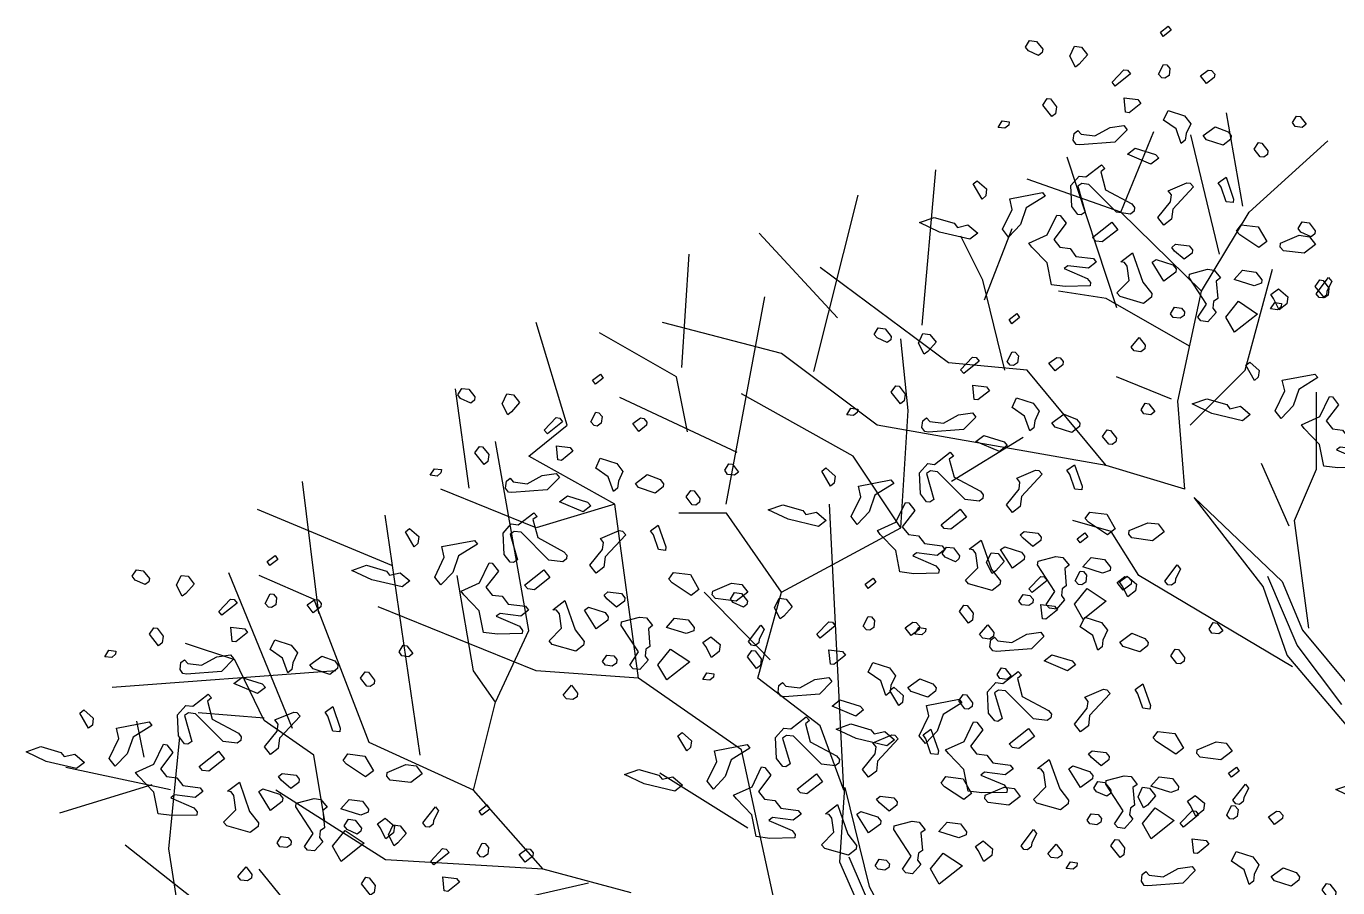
# Model space of a CAD drawing. Header units: millimetres. Extents: x 935 to 13922, y 3203 to 7816.
# Drawn here: x 5771.2 to 5887.9, y 4363.3 to 4439.9 of the extents above; entities that cross this region are included whole.
import ezdxf

# ---------------------------------------------------------------- set-up
doc = ezdxf.new("R2010")
doc.units = ezdxf.units.MM
doc.layers.add('ALBERI', color=104, linetype='Continuous')

msp = doc.modelspace()

# ---------------------------------------------------------------- linework, layer by layer
at = {"layer": 'ALBERI', "color": 104, "linetype": 'ByBlock'}
for p, q in [((5879.44, 4423.91), (5877.97, 4432.23)), ((5868.57, 4423.38), (5871.51, 4430.56)), ((5877.36, 4419.64), (5874.81, 4430.28)), ((5879.99, 4423.38), (5887, 4429.74)), ((5868.21, 4414.89), (5863.8, 4428.27)), ((5850.9, 4413.33), (5852.12, 4427.17)), ((5868.57, 4423.38), (5860.25, 4426.32)), ((5841.27, 4409.22), (5845.19, 4424.89)), ((5875.75, 4416.36), (5868.57, 4423.38)), ((5875.75, 4416.36), (5879.99, 4423.38)), ((5843.36, 4413.99), (5836.4, 4421.52)), ((5856.3, 4417.34), (5854.34, 4421.26)), ((5856.44, 4415.59), (5858.89, 4421.95)), ((5829.52, 4409.57), (5830.18, 4419.64)), ((5853.24, 4410), (5841.82, 4418.48)), ((5879.63, 4409.34), (5882.07, 4418.32)), ((5858.26, 4409.34), (5856.3, 4417.34)), ((5833.47, 4397.43), (5836.89, 4415.87)), ((5867.27, 4415.71), (5863.02, 4416.36)), ((5874.69, 4411.47), (5867.27, 4415.71)), ((5873.63, 4406.57), (5875.75, 4416.36)), ((5819.31, 4404.45), (5816.54, 4413.59)), ((5838.39, 4410.81), (5827.79, 4413.59)), ((5829.04, 4408.73), (5822.19, 4412.65)), ((5849.65, 4405.75), (5849, 4412.12)), ((5846.88, 4404.45), (5838.39, 4410.81)), ((5860.25, 4409.34), (5853.24, 4410)), ((5830.02, 4403.84), (5829.04, 4408.73)), ((5867.27, 4400.86), (5860.25, 4409.34)), ((5873.08, 4406.77), (5868.18, 4408.73)), ((5874.73, 4404.45), (5879.63, 4409.34)), ((5810.6, 4398.83), (5809.37, 4407.68)), ((5885.99, 4400.53), (5885.99, 4407.39)), ((5834.44, 4402), (5824.01, 4406.9)), ((5844.76, 4401.68), (5834.81, 4407.22)), ((5874.28, 4398.74), (5873.63, 4406.57)), ((5849, 4395.31), (5849.65, 4405.75)), ((5815.89, 4401.68), (5819.31, 4404.45)), ((5867.27, 4400.86), (5846.88, 4404.45)), ((5815.89, 4386.17), (5812.95, 4402.98)), ((5859.87, 4403.35), (5853.5, 4399.43)), ((5823.55, 4397.43), (5815.89, 4401.68)), ((5849, 4395.31), (5844.76, 4401.68)), ((5874.28, 4398.74), (5867.27, 4400.86)), ((5883.54, 4395.47), (5881.09, 4401.02)), ((5884.03, 4395.96), (5885.99, 4400.53)), ((5797.23, 4387.68), (5795.76, 4399.43)), ((5816.54, 4395.31), (5808.06, 4398.74)), ((5881.22, 4390.1), (5875.11, 4398)), ((5875.11, 4398), (5882.93, 4390.55)), ((5803.72, 4391.96), (5791.76, 4396.95)), ((5823.55, 4397.43), (5816.54, 4395.31)), ((5825.67, 4381.93), (5823.55, 4397.43)), ((5843.94, 4371.98), (5842.64, 4397.43)), ((5806.23, 4375.08), (5803.13, 4396.45)), ((5833.5, 4396.62), (5829.26, 4396.62)), ((5838.39, 4389.6), (5833.5, 4396.62)), ((5867.72, 4394.98), (5864.29, 4395.96)), ((5885.31, 4386.38), (5884.03, 4395.96)), ((5838.39, 4389.6), (5849, 4395.31)), ((5870.17, 4391.07), (5867.72, 4394.98)), ((5794.87, 4377.45), (5789.22, 4391.3)), ((5796.8, 4388.95), (5791.91, 4391.07)), ((5810.99, 4382.58), (5809.52, 4391.07)), ((5883.84, 4382.95), (5870.17, 4391.07)), ((5884.27, 4384.88), (5881.66, 4390.99)), ((5883.38, 4383.99), (5881.22, 4390.1)), ((5882.93, 4390.55), (5884.72, 4386.22)), ((5801.69, 4376.22), (5796.8, 4388.95)), ((5837.38, 4383.56), (5831.51, 4389.6)), ((5836.27, 4381.93), (5838.39, 4389.6)), ((5816.54, 4382.58), (5802.51, 4388.29)), ((5812.95, 4379.81), (5815.89, 4386.17)), ((5884.72, 4386.22), (5889.12, 4380.93)), ((5789.75, 4383.56), (5785.35, 4385.03)), ((5892.62, 4373.03), (5883.38, 4383.99)), ((5888.22, 4379.59), (5884.27, 4384.88)), ((5792.36, 4378.18), (5789.75, 4383.56)), ((5798.72, 4382.58), (5778.82, 4381.11)), ((5812.95, 4379.81), (5810.99, 4382.58)), ((5825.67, 4381.93), (5816.54, 4382.58)), ((5834.81, 4375.57), (5825.67, 4381.93)), ((5841.82, 4377.69), (5836.27, 4381.93)), ((5810.99, 4371.98), (5812.95, 4379.81)), ((5781.69, 4374.91), (5781.03, 4378.11)), ((5792.34, 4378.38), (5786.47, 4378.87)), ((5796.77, 4375.08), (5792.36, 4378.18)), ((5843.94, 4371.98), (5841.82, 4377.69)), ((5783.88, 4366.76), (5784.86, 4376.71)), ((5810.99, 4371.98), (5801.69, 4376.22)), ((5797.74, 4369.2), (5796.77, 4375.08)), ((5784.02, 4372.02), (5774.72, 4373.98)), ((5835.4, 4368.59), (5827.57, 4373.49)), ((5782.35, 4372.46), (5774.16, 4369.92)), ((5803.16, 4365.78), (5793.38, 4371.98)), ((5817.19, 4364.96), (5810.99, 4371.98)), ((5787.01, 4361.53), (5780, 4367.08)), ((5785.84, 4354.35), (5783.88, 4366.76)), ((5817.19, 4364.96), (5803.16, 4365.78)), ((5801.04, 4353.7), (5791.91, 4364.96)), ((5825.02, 4362.84), (5817.19, 4364.96)), ((5821.21, 4363.7), (5810.44, 4361.25))]:
    msp.add_line(p, q, dxfattribs=at)
at = {"layer": 'ALBERI', "color": 44, "linetype": 'ByBlock'}
for p, q in [((5837.74, 4362.19), (5834.81, 4375.57)), ((5843.58, 4365.57), (5844.03, 4372.21)), ((5844.03, 4372.21), (5846.19, 4363.41)), ((5848.35, 4354.69), (5843.58, 4365.57)), ((5849.7, 4353.79), (5844.4, 4366.02)), ((5846.19, 4363.41), (5852.3, 4352))]:
    msp.add_line(p, q, dxfattribs=at)
at = {"layer": 'ALBERI', "color": 251}
for points in [[(5872.35, 4439.03), (5872.1, 4439.39), (5872.79, 4439.93), (5873.04, 4439.57), (5872.35, 4439.03)], [(5861.62, 4437.89), (5861.58, 4437.6), (5861.25, 4437.34), (5860.35, 4437.75), (5860.1, 4438.08), (5860.46, 4438.66), (5861.08, 4438.58), (5861.62, 4437.89)], [(5865.6, 4437.38), (5864.87, 4436.56), (5864.54, 4436.3), (5864.04, 4437.28), (5864.44, 4438.15), (5865.06, 4438.08), (5865.6, 4437.38)], [(5885.86, 4421.74), (5885.83, 4421.46), (5885.5, 4421.2), (5884.6, 4421.61), (5884.34, 4421.94), (5884.71, 4422.52), (5885.33, 4422.44), (5885.86, 4421.74)], [(5858.88, 4413.47), (5858.63, 4413.84), (5859.32, 4414.37), (5859.57, 4414.01), (5858.88, 4413.47)], [(5848.15, 4412.33), (5848.11, 4412.04), (5847.78, 4411.79), (5846.88, 4412.2), (5846.63, 4412.52), (5846.99, 4413.1), (5847.61, 4413.02), (5848.15, 4412.33)], [(5852.13, 4411.83), (5851.4, 4411), (5851.07, 4410.75), (5850.57, 4411.73), (5850.97, 4412.6), (5851.59, 4412.52), (5852.13, 4411.83)], [(5821.83, 4408.09), (5821.58, 4408.46), (5822.28, 4408.99), (5822.53, 4408.63), (5821.83, 4408.09)], [(5811.1, 4406.95), (5811.07, 4406.66), (5810.74, 4406.41), (5809.83, 4406.81), (5809.58, 4407.14), (5809.95, 4407.72), (5810.56, 4407.64), (5811.1, 4406.95)], [(5815.08, 4406.45), (5814.35, 4405.62), (5814.03, 4405.37), (5813.53, 4406.35), (5813.93, 4407.22), (5814.54, 4407.14), (5815.08, 4406.45)], [(5864.94, 4393.97), (5864.69, 4394.33), (5865.38, 4394.87), (5865.63, 4394.51), (5864.94, 4393.97)], [(5854.21, 4392.83), (5854.17, 4392.54), (5853.85, 4392.28), (5852.94, 4392.69), (5852.69, 4393.02), (5853.06, 4393.6), (5853.67, 4393.52), (5854.21, 4392.83)], [(5792.87, 4391.95), (5792.62, 4392.31), (5793.32, 4392.85), (5793.56, 4392.49), (5792.87, 4391.95)], [(5858.19, 4392.32), (5857.46, 4391.5), (5857.13, 4391.24), (5856.63, 4392.23), (5857.04, 4393.09), (5857.65, 4393.02), (5858.19, 4392.32)], [(5782.14, 4390.81), (5782.1, 4390.52), (5781.78, 4390.27), (5780.87, 4390.67), (5780.62, 4391), (5780.99, 4391.58), (5781.6, 4391.5), (5782.14, 4390.81)], [(5786.12, 4390.31), (5785.39, 4389.48), (5785.06, 4389.23), (5784.56, 4390.21), (5784.97, 4391.08), (5785.58, 4391), (5786.12, 4390.31)], [(5846.08, 4389.93), (5845.83, 4390.3), (5846.53, 4390.83), (5846.77, 4390.47), (5846.08, 4389.93)], [(5835.35, 4388.79), (5835.31, 4388.5), (5834.99, 4388.25), (5834.08, 4388.66), (5833.83, 4388.98), (5834.2, 4389.56), (5834.81, 4389.48), (5835.35, 4388.79)], [(5839.33, 4388.29), (5838.6, 4387.46), (5838.27, 4387.21), (5837.77, 4388.19), (5838.18, 4389.06), (5838.79, 4388.98), (5839.33, 4388.29)], [(5878.41, 4373.12), (5878.16, 4373.48), (5878.85, 4374.02), (5879.1, 4373.66), (5878.41, 4373.12)], [(5867.68, 4371.98), (5867.64, 4371.69), (5867.32, 4371.44), (5866.41, 4371.84), (5866.16, 4372.17), (5866.53, 4372.75), (5867.14, 4372.67), (5867.68, 4371.98)], [(5871.66, 4371.47), (5870.93, 4370.65), (5870.6, 4370.4), (5870.1, 4371.38), (5870.51, 4372.25), (5871.12, 4372.17), (5871.66, 4371.47)], [(5811.73, 4369.76), (5811.48, 4370.12), (5812.17, 4370.66), (5812.42, 4370.3), (5811.73, 4369.76)], [(5801, 4368.61), (5800.96, 4368.33), (5800.64, 4368.07), (5799.73, 4368.48), (5799.48, 4368.81), (5799.85, 4369.39), (5800.46, 4369.31), (5801, 4368.61)], [(5804.98, 4368.11), (5804.25, 4367.29), (5803.92, 4367.03), (5803.42, 4368.01), (5803.83, 4368.88), (5804.44, 4368.8), (5804.98, 4368.11)]]:
    msp.add_lwpolyline(points, dxfattribs=at)
at = {"layer": 'ALBERI', "color": 104}
for points in [[(5872.94, 4436.16), (5872.86, 4435.55), (5872.5, 4435.3), (5872.21, 4435.33), (5871.92, 4435.66), (5872.36, 4436.53), (5872.65, 4436.49), (5872.94, 4436.16)], [(5869.43, 4435.69), (5868.08, 4434.61), (5867.79, 4434.94), (5868.85, 4436.05), (5869.17, 4436.01), (5869.43, 4435.69)], [(5876.92, 4435.66), (5876.89, 4435.37), (5876.19, 4434.83), (5875.66, 4435.52), (5876.34, 4436.02), (5876.63, 4435.99), (5876.92, 4435.66)], [(5862.85, 4432.77), (5862.77, 4432.15), (5862.44, 4431.9), (5861.62, 4432.92), (5862.02, 4433.5), (5862.31, 4433.46), (5862.85, 4432.77)], [(5870.35, 4433.07), (5869.32, 4432.24), (5869, 4432.28), (5868.86, 4433.55), (5870.09, 4433.4), (5870.35, 4433.07)], [(5874.79, 4431.26), (5874.38, 4430.39), (5874.3, 4429.78), (5873.94, 4429.49), (5873.48, 4430.8), (5872.36, 4431.57), (5872.77, 4432.43), (5874.25, 4431.95), (5874.79, 4431.26)], [(5885.07, 4431.21), (5884.71, 4430.92), (5884.09, 4431), (5883.84, 4431.36), (5884.21, 4431.94), (5884.53, 4431.9), (5885.07, 4431.21)], [(5858.6, 4431.14), (5858.26, 4430.85), (5857.65, 4430.92), (5858.02, 4431.5), (5858.63, 4431.42), (5858.6, 4431.14)], [(5868.03, 4429.61), (5864.92, 4429.38), (5864.59, 4429.42), (5864.34, 4429.78), (5864.42, 4430.4), (5864.75, 4430.65), (5865.04, 4430.32), (5866.27, 4430.17), (5867.61, 4430.92), (5868.85, 4431.09), (5869.13, 4430.72), (5868.03, 4429.61)], [(5878.4, 4430.18), (5878.36, 4429.89), (5877.67, 4429.35), (5876.19, 4429.83), (5875.9, 4430.2), (5876.96, 4430.98), (5878.11, 4430.54), (5878.4, 4430.18)], [(5881.65, 4428.85), (5881.61, 4428.52), (5881.28, 4428.27), (5880.96, 4428.31), (5880.42, 4429), (5880.82, 4429.58), (5881.11, 4429.54), (5881.65, 4428.85)], [(5871.94, 4428.2), (5871.24, 4427.66), (5869.15, 4428.55), (5869.84, 4429.09), (5871.65, 4428.53), (5871.94, 4428.2)], [(5866.78, 4426.98), (5867.21, 4425.38), (5869.55, 4424.13), (5869.8, 4423.8), (5869.76, 4423.48), (5869.43, 4423.22), (5868.2, 4423.38), (5865.72, 4425.86), (5865.11, 4425.94), (5864.74, 4425.69), (5865.41, 4423.4), (5865.05, 4423.15), (5864.76, 4423.19), (5864.22, 4423.88), (5864.13, 4425.77), (5864.86, 4426.59), (5865.47, 4426.52), (5866.86, 4427.59), (5867.15, 4427.26), (5866.78, 4426.98)], [(5856.55, 4424.85), (5856.22, 4424.56), (5855.44, 4425.91), (5855.8, 4426.19), (5856.63, 4425.47), (5856.55, 4424.85)], [(5875.03, 4425.64), (5873.2, 4423.67), (5873.09, 4422.76), (5872.39, 4422.22), (5871.86, 4422.92), (5872.99, 4424.32), (5873.07, 4424.93), (5872.78, 4425.3), (5874.45, 4426.01), (5874.74, 4425.97), (5875.03, 4425.64)], [(5878.57, 4424.24), (5877.95, 4424.32), (5877.49, 4425.62), (5877.24, 4425.99), (5877.93, 4426.49), (5878.61, 4424.56), (5878.57, 4424.24)], [(5860.16, 4423.77), (5859.65, 4422.29), (5858.59, 4421.17), (5858.05, 4421.87), (5858.9, 4423.63), (5858.69, 4424.58), (5861.59, 4425.13), (5861.84, 4424.81), (5860.16, 4423.77)], [(5854.03, 4422.04), (5854.97, 4422.26), (5855.84, 4421.52), (5855.14, 4420.98), (5852.43, 4421.62), (5850.66, 4422.47), (5851.97, 4422.93), (5853.74, 4422.41), (5854.03, 4422.04)], [(5863.7, 4422.4), (5862.6, 4420.96), (5863.14, 4420.27), (5864.05, 4420.15), (5864.58, 4419.46), (5866.14, 4419.26), (5866.39, 4418.94), (5865.7, 4418.4), (5863.85, 4418.63), (5863.53, 4418.38), (5865.58, 4417.5), (5865.87, 4417.13), (5865.83, 4416.84), (5863.62, 4416.79), (5862.39, 4416.94), (5862.01, 4418.87), (5860.64, 4420.29), (5860.39, 4420.62), (5862.03, 4421.36), (5862.88, 4423.13), (5863.17, 4423.1), (5863.7, 4422.4)], [(5866.91, 4420.75), (5866.34, 4420.82), (5866.05, 4421.15), (5867.76, 4422.51), (5868.3, 4421.82), (5866.91, 4420.75)], [(5881.55, 4420.77), (5880.86, 4420.24), (5879.16, 4421.37), (5878.87, 4421.7), (5879.27, 4422.27), (5880.79, 4422.08), (5881.55, 4420.77)], [(5885.89, 4420.52), (5884.87, 4419.73), (5883.03, 4419.96), (5882.74, 4420.29), (5882.78, 4420.62), (5884.45, 4421.33), (5885.35, 4421.21), (5885.89, 4420.52)], [(5874.95, 4420.03), (5874.91, 4419.74), (5874.22, 4419.2), (5873.35, 4419.93), (5873.1, 4420.26), (5873.43, 4420.55), (5874.66, 4420.39), (5874.95, 4420.03)], [(5871.33, 4416.15), (5871.29, 4415.82), (5870.6, 4415.28), (5868.5, 4415.88), (5868.22, 4416.21), (5869.31, 4417.32), (5869.14, 4418.59), (5868.89, 4418.92), (5868.56, 4418.96), (5869.62, 4419.78), (5870.54, 4417.16), (5871.33, 4416.15)], [(5873.48, 4418.34), (5873.45, 4418.05), (5872.39, 4417.26), (5871.35, 4418.94), (5871.72, 4419.18), (5873.2, 4418.7), (5873.48, 4418.34)], [(5877.43, 4417.54), (5877.06, 4417.26), (5877.19, 4415.7), (5876.83, 4415.45), (5876.75, 4414.84), (5877.04, 4414.47), (5876.31, 4413.64), (5875.69, 4413.72), (5875.41, 4414.05), (5876.18, 4415.2), (5874.64, 4417.57), (5874.68, 4417.89), (5876.27, 4418.31), (5876.89, 4418.24), (5877.43, 4417.54)], [(5881.12, 4417.37), (5881.08, 4417.08), (5880.43, 4416.83), (5878.66, 4417.39), (5879.39, 4418.22), (5880.58, 4418.06), (5881.12, 4417.37)], [(5887.09, 4416.63), (5887.01, 4416.01), (5886.69, 4415.76), (5885.86, 4416.78), (5886.27, 4417.36), (5886.56, 4417.32), (5887.09, 4416.63)], [(5886.91, 4416.35), (5886.87, 4416.02), (5886.54, 4415.77), (5886.21, 4415.81), (5885.96, 4416.14), (5887.06, 4417.58), (5887.35, 4417.21), (5886.91, 4416.35)], [(5878.69, 4412.72), (5877.91, 4414.06), (5879.04, 4415.47), (5880.73, 4414.33), (5878.69, 4412.72)], [(5883.35, 4415.25), (5882.66, 4414.71), (5882.16, 4415.7), (5881.91, 4416.06), (5882.6, 4416.56), (5883.43, 4415.87), (5883.35, 4415.25)], [(5874.25, 4414.53), (5874.21, 4414.2), (5873.85, 4413.95), (5873.23, 4414.03), (5872.98, 4414.36), (5873.35, 4414.93), (5873.96, 4414.86), (5874.25, 4414.53)], [(5882.84, 4414.99), (5882.51, 4414.71), (5881.9, 4414.78), (5882.26, 4415.36), (5882.88, 4415.28), (5882.84, 4414.99)], [(5870.71, 4411.22), (5870.35, 4410.98), (5869.77, 4411.05), (5869.48, 4411.38), (5870.21, 4412.24), (5870.75, 4411.55), (5870.71, 4411.22)], [(5859.47, 4410.6), (5859.39, 4409.99), (5859.03, 4409.74), (5858.74, 4409.78), (5858.45, 4410.11), (5858.89, 4410.97), (5859.18, 4410.93), (5859.47, 4410.6)], [(5855.96, 4410.13), (5854.61, 4409.05), (5854.32, 4409.38), (5855.38, 4410.5), (5855.7, 4410.46), (5855.96, 4410.13)], [(5863.45, 4410.1), (5863.41, 4409.81), (5862.72, 4409.27), (5862.18, 4409.97), (5862.87, 4410.47), (5863.16, 4410.43), (5863.45, 4410.1)], [(5880.8, 4408.71), (5880.47, 4408.42), (5879.68, 4409.77), (5880.05, 4410.05), (5880.88, 4409.32), (5880.8, 4408.71)], [(5884.41, 4407.63), (5883.89, 4406.15), (5882.83, 4405.03), (5882.3, 4405.73), (5883.15, 4407.49), (5882.93, 4408.44), (5885.83, 4408.99), (5886.09, 4408.67), (5884.41, 4407.63)], [(5849.37, 4407.21), (5849.3, 4406.6), (5848.97, 4406.34), (5848.14, 4407.37), (5848.55, 4407.94), (5848.84, 4407.9), (5849.37, 4407.21)], [(5856.88, 4407.51), (5855.85, 4406.69), (5855.53, 4406.73), (5855.39, 4408), (5856.62, 4407.84), (5856.88, 4407.51)], [(5861.31, 4405.7), (5860.91, 4404.83), (5860.83, 4404.22), (5860.47, 4403.94), (5860.01, 4405.24), (5858.89, 4406.01), (5859.29, 4406.88), (5860.78, 4406.4), (5861.31, 4405.7)], [(5871.6, 4405.65), (5871.23, 4405.37), (5870.62, 4405.45), (5870.37, 4405.81), (5870.74, 4406.39), (5871.06, 4406.35), (5871.6, 4405.65)], [(5878.28, 4405.9), (5879.22, 4406.12), (5880.08, 4405.38), (5879.39, 4404.84), (5876.68, 4405.48), (5874.91, 4406.33), (5876.22, 4406.79), (5877.99, 4406.27), (5878.28, 4405.9)], [(5887.95, 4406.26), (5886.85, 4404.82), (5887.39, 4404.13), (5888.29, 4404.01), (5888.83, 4403.32), (5890.39, 4403.12), (5890.64, 4402.8), (5889.95, 4402.26), (5888.1, 4402.49), (5887.77, 4402.24), (5889.83, 4401.36), (5890.12, 4400.99), (5890.08, 4400.7), (5887.87, 4400.65), (5886.64, 4400.8), (5886.26, 4402.73), (5884.89, 4404.15), (5884.64, 4404.47), (5886.28, 4405.22), (5887.13, 4406.99), (5887.41, 4406.95), (5887.95, 4406.26)], [(5818.91, 4404.75), (5817.56, 4403.67), (5817.27, 4404), (5818.33, 4405.12), (5818.66, 4405.08), (5818.91, 4404.75)], [(5822.43, 4405.22), (5822.35, 4404.61), (5821.99, 4404.36), (5821.7, 4404.4), (5821.41, 4404.73), (5821.85, 4405.59), (5822.14, 4405.55), (5822.43, 4405.22)], [(5826.41, 4404.72), (5826.37, 4404.43), (5825.68, 4403.89), (5825.14, 4404.59), (5825.83, 4405.09), (5826.12, 4405.05), (5826.41, 4404.72)], [(5845.12, 4405.58), (5844.79, 4405.29), (5844.18, 4405.37), (5844.55, 4405.95), (5845.16, 4405.87), (5845.12, 4405.58)], [(5854.56, 4404.06), (5851.45, 4403.82), (5851.12, 4403.87), (5850.87, 4404.23), (5850.95, 4404.84), (5851.28, 4405.1), (5851.57, 4404.77), (5852.8, 4404.61), (5854.14, 4405.36), (5855.38, 4405.53), (5855.66, 4405.17), (5854.56, 4404.06)], [(5864.93, 4404.62), (5864.89, 4404.33), (5864.2, 4403.79), (5862.72, 4404.28), (5862.43, 4404.64), (5863.49, 4405.43), (5864.64, 4404.99), (5864.93, 4404.62)], [(5868.18, 4403.29), (5868.14, 4402.97), (5867.81, 4402.71), (5867.49, 4402.75), (5866.95, 4403.45), (5867.35, 4404.02), (5867.64, 4403.98), (5868.18, 4403.29)], [(5819.83, 4402.13), (5818.81, 4401.31), (5818.48, 4401.35), (5818.35, 4402.61), (5819.58, 4402.46), (5819.83, 4402.13)], [(5858.47, 4402.64), (5857.77, 4402.11), (5855.68, 4403), (5856.37, 4403.53), (5858.18, 4402.97), (5858.47, 4402.64)], [(5812.33, 4401.83), (5812.25, 4401.22), (5811.93, 4400.96), (5811.1, 4401.99), (5811.5, 4402.56), (5811.79, 4402.52), (5812.33, 4401.83)], [(5824.27, 4400.32), (5823.87, 4399.45), (5823.79, 4398.84), (5823.42, 4398.55), (5822.96, 4399.86), (5821.85, 4400.63), (5822.25, 4401.5), (5823.73, 4401.02), (5824.27, 4400.32)], [(5853.31, 4401.42), (5853.73, 4399.82), (5856.08, 4398.57), (5856.33, 4398.25), (5856.29, 4397.92), (5855.96, 4397.67), (5854.73, 4397.82), (5852.25, 4400.3), (5851.64, 4400.38), (5851.27, 4400.13), (5851.94, 4397.84), (5851.58, 4397.6), (5851.29, 4397.63), (5850.75, 4398.33), (5850.66, 4400.21), (5851.39, 4401.04), (5852, 4400.96), (5853.39, 4402.04), (5853.68, 4401.7), (5853.31, 4401.42)], [(5808.08, 4400.2), (5807.75, 4399.91), (5807.13, 4399.99), (5807.5, 4400.57), (5808.12, 4400.49), (5808.08, 4400.2)], [(5834.56, 4400.27), (5834.19, 4399.99), (5833.58, 4400.07), (5833.33, 4400.43), (5833.69, 4401.01), (5834.02, 4400.97), (5834.56, 4400.27)], [(5843.08, 4399.29), (5842.75, 4399.01), (5841.96, 4400.35), (5842.33, 4400.64), (5843.16, 4399.91), (5843.08, 4399.29)], [(5861.56, 4400.08), (5859.73, 4398.11), (5859.62, 4397.21), (5858.92, 4396.67), (5858.39, 4397.36), (5859.52, 4398.76), (5859.6, 4399.38), (5859.31, 4399.74), (5860.98, 4400.45), (5861.27, 4400.41), (5861.56, 4400.08)], [(5865.1, 4398.68), (5864.48, 4398.76), (5864.02, 4400.07), (5863.77, 4400.43), (5864.46, 4400.93), (5865.14, 4399.01), (5865.1, 4398.68)], [(5817.52, 4398.68), (5814.4, 4398.44), (5814.08, 4398.49), (5813.83, 4398.85), (5813.91, 4399.46), (5814.23, 4399.72), (5814.52, 4399.39), (5815.75, 4399.23), (5817.1, 4399.98), (5818.33, 4400.15), (5818.62, 4399.79), (5817.52, 4398.68)], [(5827.88, 4399.24), (5827.85, 4398.95), (5827.15, 4398.41), (5825.67, 4398.9), (5825.39, 4399.26), (5826.44, 4400.05), (5827.6, 4399.61), (5827.88, 4399.24)], [(5846.69, 4398.21), (5846.18, 4396.73), (5845.12, 4395.62), (5844.58, 4396.31), (5845.43, 4398.08), (5845.22, 4399.02), (5848.12, 4399.58), (5848.37, 4399.25), (5846.69, 4398.21)], [(5821.42, 4397.26), (5820.73, 4396.73), (5818.63, 4397.62), (5819.33, 4398.15), (5821.13, 4397.59), (5821.42, 4397.26)], [(5831.13, 4397.91), (5831.09, 4397.59), (5830.77, 4397.33), (5830.44, 4397.37), (5829.9, 4398.07), (5830.31, 4398.64), (5830.6, 4398.6), (5831.13, 4397.91)], [(5840.56, 4396.49), (5841.5, 4396.7), (5842.37, 4395.97), (5841.67, 4395.43), (5838.96, 4396.07), (5837.19, 4396.91), (5838.5, 4397.37), (5840.27, 4396.86), (5840.56, 4396.49)], [(5850.23, 4396.85), (5849.13, 4395.4), (5849.67, 4394.71), (5850.57, 4394.6), (5851.11, 4393.91), (5852.67, 4393.71), (5852.92, 4393.38), (5852.23, 4392.85), (5850.38, 4393.08), (5850.06, 4392.83), (5852.11, 4391.94), (5852.4, 4391.57), (5852.36, 4391.28), (5850.15, 4391.23), (5848.92, 4391.39), (5848.54, 4393.31), (5847.17, 4394.73), (5846.92, 4395.06), (5848.56, 4395.81), (5849.41, 4397.58), (5849.7, 4397.54), (5850.23, 4396.85)], [(5853.44, 4395.19), (5852.86, 4395.26), (5852.58, 4395.59), (5854.29, 4396.96), (5854.83, 4396.27), (5853.44, 4395.19)], [(5816.27, 4396.04), (5816.69, 4394.44), (5819.03, 4393.19), (5819.28, 4392.87), (5819.24, 4392.54), (5818.92, 4392.29), (5817.69, 4392.44), (5815.21, 4394.92), (5814.59, 4395), (5814.23, 4394.75), (5814.9, 4392.46), (5814.53, 4392.22), (5814.24, 4392.25), (5813.71, 4392.94), (5813.61, 4394.83), (5814.34, 4395.66), (5814.96, 4395.58), (5816.34, 4396.66), (5816.63, 4396.32), (5816.27, 4396.04)], [(5868.08, 4395.22), (5867.38, 4394.68), (5865.69, 4395.81), (5865.4, 4396.14), (5865.8, 4396.72), (5867.32, 4396.53), (5868.08, 4395.22)], [(5872.42, 4394.96), (5871.4, 4394.17), (5869.56, 4394.41), (5869.27, 4394.74), (5869.31, 4395.06), (5870.98, 4395.77), (5871.88, 4395.66), (5872.42, 4394.96)], [(5806.04, 4393.91), (5805.71, 4393.62), (5804.92, 4394.97), (5805.29, 4395.26), (5806.11, 4394.53), (5806.04, 4393.91)], [(5824.52, 4394.7), (5822.69, 4392.73), (5822.57, 4391.82), (5821.88, 4391.29), (5821.34, 4391.98), (5822.47, 4393.38), (5822.55, 4394), (5822.27, 4394.36), (5823.94, 4395.07), (5824.23, 4395.03), (5824.52, 4394.7)], [(5828.05, 4393.3), (5827.44, 4393.38), (5826.98, 4394.69), (5826.73, 4395.05), (5827.42, 4395.55), (5828.09, 4393.63), (5828.05, 4393.3)], [(5861.48, 4394.47), (5861.44, 4394.18), (5860.75, 4393.64), (5859.88, 4394.38), (5859.63, 4394.7), (5859.96, 4394.99), (5861.19, 4394.84), (5861.48, 4394.47)], [(5809.65, 4392.83), (5809.13, 4391.35), (5808.07, 4390.24), (5807.53, 4390.93), (5808.38, 4392.7), (5808.17, 4393.64), (5811.07, 4394.2), (5811.32, 4393.87), (5809.65, 4392.83)], [(5857.86, 4390.59), (5857.82, 4390.26), (5857.13, 4389.73), (5855.03, 4390.32), (5854.74, 4390.65), (5855.84, 4391.76), (5855.67, 4393.04), (5855.42, 4393.36), (5855.09, 4393.4), (5856.15, 4394.22), (5857.07, 4391.61), (5857.86, 4390.59)], [(5860.01, 4392.78), (5859.98, 4392.49), (5858.92, 4391.71), (5857.88, 4393.38), (5858.25, 4393.63), (5859.73, 4393.15), (5860.01, 4392.78)], [(5813.19, 4391.47), (5812.09, 4390.02), (5812.63, 4389.33), (5813.53, 4389.22), (5814.07, 4388.52), (5815.62, 4388.33), (5815.88, 4388), (5815.18, 4387.46), (5813.34, 4387.7), (5813.01, 4387.45), (5815.07, 4386.56), (5815.35, 4386.19), (5815.32, 4385.9), (5813.11, 4385.85), (5811.87, 4386.01), (5811.49, 4387.93), (5810.13, 4389.35), (5809.88, 4389.68), (5811.51, 4390.43), (5812.36, 4392.2), (5812.65, 4392.16), (5813.19, 4391.47)], [(5863.96, 4391.99), (5863.59, 4391.7), (5863.72, 4390.14), (5863.36, 4389.89), (5863.28, 4389.28), (5863.57, 4388.91), (5862.84, 4388.09), (5862.22, 4388.16), (5861.93, 4388.49), (5862.71, 4389.65), (5861.17, 4392.01), (5861.21, 4392.34), (5862.8, 4392.76), (5863.42, 4392.68), (5863.96, 4391.99)], [(5867.65, 4391.82), (5867.61, 4391.53), (5866.95, 4391.28), (5865.19, 4391.83), (5865.92, 4392.66), (5867.11, 4392.51), (5867.65, 4391.82)], [(5803.51, 4391.11), (5804.46, 4391.32), (5805.32, 4390.59), (5804.63, 4390.05), (5801.92, 4390.69), (5800.15, 4391.53), (5801.46, 4391.99), (5803.23, 4391.47), (5803.51, 4391.11)], [(5816.4, 4389.81), (5815.82, 4389.88), (5815.53, 4390.21), (5817.25, 4391.58), (5817.78, 4390.89), (5816.4, 4389.81)], [(5831.03, 4389.84), (5830.34, 4389.3), (5828.65, 4390.43), (5828.36, 4390.76), (5828.76, 4391.34), (5830.28, 4391.15), (5831.03, 4389.84)], [(5862.02, 4390.63), (5860.67, 4389.55), (5860.38, 4389.88), (5861.44, 4390.99), (5861.76, 4390.95), (5862.02, 4390.63)], [(5865.53, 4391.1), (5865.46, 4390.49), (5865.09, 4390.24), (5864.8, 4390.27), (5864.51, 4390.6), (5864.95, 4391.47), (5865.24, 4391.43), (5865.53, 4391.1)], [(5869.51, 4390.6), (5869.48, 4390.31), (5868.78, 4389.77), (5868.25, 4390.46), (5868.93, 4390.97), (5869.22, 4390.93), (5869.51, 4390.6)], [(5869.88, 4389.7), (5869.19, 4389.16), (5868.69, 4390.14), (5868.44, 4390.5), (5869.13, 4391), (5869.96, 4390.31), (5869.88, 4389.7)], [(5873.44, 4390.79), (5873.4, 4390.46), (5873.07, 4390.21), (5872.74, 4390.25), (5872.49, 4390.58), (5873.59, 4392.02), (5873.88, 4391.65), (5873.44, 4390.79)], [(5835.38, 4389.58), (5834.36, 4388.79), (5832.51, 4389.03), (5832.22, 4389.36), (5832.26, 4389.68), (5833.93, 4390.39), (5834.84, 4390.28), (5835.38, 4389.58)], [(5865.22, 4387.16), (5864.44, 4388.51), (5865.57, 4389.91), (5867.26, 4388.78), (5865.22, 4387.16)], [(5789.95, 4388.61), (5788.6, 4387.53), (5788.31, 4387.86), (5789.37, 4388.98), (5789.7, 4388.93), (5789.95, 4388.61)], [(5793.46, 4389.08), (5793.39, 4388.47), (5793.02, 4388.22), (5792.74, 4388.26), (5792.45, 4388.59), (5792.89, 4389.45), (5793.18, 4389.41), (5793.46, 4389.08)], [(5797.44, 4388.58), (5797.41, 4388.29), (5796.72, 4387.75), (5796.18, 4388.45), (5796.87, 4388.95), (5797.16, 4388.91), (5797.44, 4388.58)], [(5820.82, 4385.21), (5820.78, 4384.88), (5820.08, 4384.35), (5817.99, 4384.94), (5817.7, 4385.27), (5818.8, 4386.38), (5818.63, 4387.65), (5818.37, 4387.98), (5818.05, 4388.02), (5819.11, 4388.84), (5820.03, 4386.23), (5820.82, 4385.21)], [(5824.43, 4389.09), (5824.4, 4388.8), (5823.7, 4388.26), (5822.84, 4389), (5822.59, 4389.32), (5822.92, 4389.61), (5824.15, 4389.46), (5824.43, 4389.09)], [(5860.78, 4388.97), (5860.74, 4388.65), (5860.38, 4388.4), (5859.76, 4388.47), (5859.51, 4388.8), (5859.88, 4389.38), (5860.49, 4389.3), (5860.78, 4388.97)], [(5822.97, 4387.4), (5822.93, 4387.11), (5821.88, 4386.33), (5820.84, 4388), (5821.2, 4388.25), (5822.68, 4387.77), (5822.97, 4387.4)], [(5846.67, 4387.07), (5846.6, 4386.45), (5846.23, 4386.2), (5845.94, 4386.24), (5845.66, 4386.57), (5846.1, 4387.43), (5846.38, 4387.4), (5846.67, 4387.07)], [(5855.44, 4387.71), (5855.36, 4387.09), (5855.03, 4386.84), (5854.21, 4387.86), (5854.61, 4388.44), (5854.9, 4388.4), (5855.44, 4387.71)], [(5862.94, 4388.01), (5861.91, 4387.18), (5861.59, 4387.22), (5861.45, 4388.49), (5862.68, 4388.34), (5862.94, 4388.01)], [(5783.37, 4385.69), (5783.29, 4385.08), (5782.96, 4384.82), (5782.14, 4385.85), (5782.54, 4386.42), (5782.83, 4386.38), (5783.37, 4385.69)], [(5790.87, 4385.99), (5789.84, 4385.17), (5789.52, 4385.21), (5789.39, 4386.47), (5790.62, 4386.32), (5790.87, 4385.99)], [(5826.91, 4386.61), (5826.55, 4386.32), (5826.68, 4384.76), (5826.32, 4384.51), (5826.24, 4383.9), (5826.52, 4383.53), (5825.79, 4382.71), (5825.18, 4382.78), (5824.89, 4383.11), (5825.66, 4384.27), (5824.12, 4386.63), (5824.16, 4386.96), (5825.76, 4387.38), (5826.37, 4387.3), (5826.91, 4386.61)], [(5830.6, 4386.44), (5830.57, 4386.15), (5829.91, 4385.9), (5828.14, 4386.45), (5828.87, 4387.28), (5830.07, 4387.13), (5830.6, 4386.44)], [(5836.39, 4385.41), (5836.35, 4385.08), (5836.02, 4384.83), (5835.7, 4384.87), (5835.45, 4385.2), (5836.55, 4386.64), (5836.83, 4386.27), (5836.39, 4385.41)], [(5843.16, 4386.59), (5841.81, 4385.51), (5841.52, 4385.84), (5842.58, 4386.96), (5842.91, 4386.92), (5843.16, 4386.59)], [(5850.65, 4386.56), (5850.62, 4386.27), (5849.92, 4385.74), (5849.39, 4386.43), (5850.08, 4386.93), (5850.36, 4386.89), (5850.65, 4386.56)], [(5851.19, 4386.08), (5850.86, 4385.79), (5850.24, 4385.86), (5850.61, 4386.44), (5851.22, 4386.37), (5851.19, 4386.08)], [(5857.24, 4385.67), (5856.88, 4385.42), (5856.3, 4385.49), (5856.01, 4385.82), (5856.74, 4386.69), (5857.28, 4385.99), (5857.24, 4385.67)], [(5867.38, 4386.2), (5866.97, 4385.33), (5866.9, 4384.72), (5866.53, 4384.43), (5866.07, 4385.74), (5864.95, 4386.51), (5865.36, 4387.37), (5866.84, 4386.89), (5867.38, 4386.2)], [(5877.66, 4386.15), (5877.3, 4385.87), (5876.68, 4385.94), (5876.43, 4386.31), (5876.8, 4386.88), (5877.13, 4386.84), (5877.66, 4386.15)], [(5795.31, 4384.18), (5794.9, 4383.31), (5794.83, 4382.7), (5794.46, 4382.41), (5794, 4383.72), (5792.88, 4384.49), (5793.29, 4385.36), (5794.77, 4384.87), (5795.31, 4384.18)], [(5832.84, 4384.32), (5832.14, 4383.78), (5831.64, 4384.76), (5831.39, 4385.12), (5832.08, 4385.62), (5832.91, 4384.93), (5832.84, 4384.32)], [(5860.63, 4384.55), (5857.51, 4384.32), (5857.18, 4384.36), (5856.93, 4384.73), (5857.01, 4385.34), (5857.34, 4385.59), (5857.63, 4385.26), (5858.86, 4385.11), (5860.2, 4385.86), (5861.44, 4386.03), (5861.72, 4385.66), (5860.63, 4384.55)], [(5870.99, 4385.12), (5870.95, 4384.83), (5870.26, 4384.29), (5868.78, 4384.77), (5868.49, 4385.14), (5869.55, 4385.93), (5870.71, 4385.48), (5870.99, 4385.12)], [(5779.12, 4384.06), (5778.79, 4383.77), (5778.17, 4383.85), (5778.54, 4384.43), (5779.15, 4384.35), (5779.12, 4384.06)], [(5788.56, 4382.54), (5785.44, 4382.3), (5785.11, 4382.35), (5784.87, 4382.71), (5784.94, 4383.32), (5785.27, 4383.58), (5785.56, 4383.24), (5786.79, 4383.09), (5788.13, 4383.84), (5789.37, 4384.01), (5789.65, 4383.65), (5788.56, 4382.54)], [(5798.92, 4383.1), (5798.88, 4382.81), (5798.19, 4382.27), (5796.71, 4382.76), (5796.42, 4383.12), (5797.48, 4383.91), (5798.64, 4383.47), (5798.92, 4383.1)], [(5805.59, 4384.13), (5805.23, 4383.85), (5804.61, 4383.93), (5804.36, 4384.29), (5804.73, 4384.87), (5805.06, 4384.83), (5805.59, 4384.13)], [(5823.74, 4383.59), (5823.7, 4383.26), (5823.33, 4383.02), (5822.72, 4383.09), (5822.47, 4383.42), (5822.83, 4384), (5823.45, 4383.92), (5823.74, 4383.59)], [(5828.18, 4381.78), (5827.39, 4383.13), (5828.52, 4384.53), (5830.22, 4383.4), (5828.18, 4381.78)], [(5836.58, 4383.67), (5836.5, 4383.06), (5836.17, 4382.8), (5835.35, 4383.83), (5835.75, 4384.4), (5836.04, 4384.37), (5836.58, 4383.67)], [(5844.08, 4383.98), (5843.05, 4383.15), (5842.73, 4383.19), (5842.59, 4384.46), (5843.82, 4384.3), (5844.08, 4383.98)], [(5864.53, 4383.14), (5863.83, 4382.6), (5861.74, 4383.49), (5862.43, 4384.03), (5864.24, 4383.47), (5864.53, 4383.14)], [(5874.24, 4383.79), (5874.2, 4383.46), (5873.87, 4383.21), (5873.55, 4383.25), (5873.01, 4383.94), (5873.41, 4384.52), (5873.7, 4384.48), (5874.24, 4383.79)], [(5848.52, 4382.16), (5848.11, 4381.3), (5848.04, 4380.68), (5847.67, 4380.4), (5847.21, 4381.7), (5846.09, 4382.47), (5846.5, 4383.34), (5847.98, 4382.86), (5848.52, 4382.16)], [(5858.8, 4382.11), (5858.44, 4381.83), (5857.82, 4381.91), (5857.57, 4382.27), (5857.94, 4382.85), (5858.27, 4382.81), (5858.8, 4382.11)], [(5792.46, 4381.12), (5791.77, 4380.59), (5789.67, 4381.48), (5790.37, 4382.01), (5792.17, 4381.45), (5792.46, 4381.12)], [(5802.17, 4381.77), (5802.13, 4381.45), (5801.8, 4381.19), (5801.48, 4381.23), (5800.94, 4381.93), (5801.34, 4382.5), (5801.63, 4382.46), (5802.17, 4381.77)], [(5832.33, 4382.04), (5832, 4381.75), (5831.38, 4381.83), (5831.75, 4382.41), (5832.36, 4382.33), (5832.33, 4382.04)], [(5841.77, 4380.52), (5838.65, 4380.29), (5838.32, 4380.33), (5838.08, 4380.69), (5838.15, 4381.3), (5838.48, 4381.56), (5838.77, 4381.23), (5840, 4381.07), (5841.34, 4381.82), (5842.58, 4382), (5842.86, 4381.63), (5841.77, 4380.52)], [(5852.13, 4381.08), (5852.09, 4380.79), (5851.4, 4380.26), (5849.92, 4380.74), (5849.63, 4381.1), (5850.69, 4381.89), (5851.85, 4381.45), (5852.13, 4381.08)], [(5859.37, 4381.92), (5859.8, 4380.32), (5862.14, 4379.07), (5862.39, 4378.74), (5862.35, 4378.42), (5862.02, 4378.16), (5860.79, 4378.32), (5858.31, 4380.8), (5857.7, 4380.88), (5857.34, 4380.63), (5858, 4378.34), (5857.64, 4378.09), (5857.35, 4378.13), (5856.81, 4378.82), (5856.72, 4380.71), (5857.45, 4381.54), (5858.07, 4381.46), (5859.45, 4382.53), (5859.74, 4382.2), (5859.37, 4381.92)], [(5787.3, 4379.9), (5787.73, 4378.3), (5790.07, 4377.05), (5790.32, 4376.72), (5790.28, 4376.4), (5789.96, 4376.15), (5788.72, 4376.3), (5786.24, 4378.78), (5785.63, 4378.86), (5785.27, 4378.61), (5785.93, 4376.32), (5785.57, 4376.07), (5785.28, 4376.11), (5784.74, 4376.8), (5784.65, 4378.69), (5785.38, 4379.52), (5786, 4379.44), (5787.38, 4380.51), (5787.67, 4380.18), (5787.3, 4379.9)], [(5820.2, 4380.29), (5819.83, 4380.04), (5819.25, 4380.11), (5818.97, 4380.44), (5819.7, 4381.31), (5820.24, 4380.61), (5820.2, 4380.29)], [(5849.14, 4379.79), (5848.81, 4379.5), (5848.03, 4380.85), (5848.39, 4381.14), (5849.22, 4380.41), (5849.14, 4379.79)], [(5855.38, 4379.75), (5855.34, 4379.43), (5855.01, 4379.17), (5854.69, 4379.22), (5854.15, 4379.91), (5854.55, 4380.48), (5854.84, 4380.45), (5855.38, 4379.75)], [(5867.62, 4380.58), (5865.79, 4378.61), (5865.68, 4377.7), (5864.99, 4377.16), (5864.45, 4377.86), (5865.58, 4379.26), (5865.66, 4379.87), (5865.37, 4380.24), (5867.04, 4380.95), (5867.33, 4380.91), (5867.62, 4380.58)], [(5871.16, 4379.18), (5870.54, 4379.26), (5870.08, 4380.56), (5869.84, 4380.93), (5870.52, 4381.43), (5871.2, 4379.5), (5871.16, 4379.18)], [(5799.09, 4377.16), (5798.47, 4377.24), (5798.01, 4378.55), (5797.77, 4378.91), (5798.45, 4379.41), (5799.13, 4377.49), (5799.09, 4377.16)], [(5845.67, 4379.11), (5844.98, 4378.57), (5842.88, 4379.46), (5843.57, 4380), (5845.38, 4379.44), (5845.67, 4379.11)], [(5852.76, 4378.71), (5852.24, 4377.23), (5851.18, 4376.12), (5850.64, 4376.81), (5851.49, 4378.58), (5851.28, 4379.52), (5854.18, 4380.07), (5854.43, 4379.75), (5852.76, 4378.71)], [(5777.07, 4377.77), (5776.74, 4377.48), (5775.96, 4378.83), (5776.32, 4379.12), (5777.15, 4378.39), (5777.07, 4377.77)], [(5795.55, 4378.56), (5793.72, 4376.59), (5793.61, 4375.68), (5792.92, 4375.15), (5792.38, 4375.84), (5793.51, 4377.24), (5793.59, 4377.86), (5793.31, 4378.22), (5794.98, 4378.93), (5795.27, 4378.89), (5795.55, 4378.56)], [(5840.51, 4377.88), (5840.94, 4376.28), (5843.28, 4375.03), (5843.53, 4374.71), (5843.49, 4374.38), (5843.16, 4374.13), (5841.93, 4374.28), (5839.45, 4376.77), (5838.84, 4376.84), (5838.48, 4376.6), (5839.14, 4374.31), (5838.78, 4374.06), (5838.49, 4374.09), (5837.95, 4374.79), (5837.86, 4376.67), (5838.59, 4377.5), (5839.21, 4377.42), (5840.59, 4378.5), (5840.88, 4378.17), (5840.51, 4377.88)], [(5856.3, 4377.34), (5855.19, 4375.9), (5855.73, 4375.21), (5856.64, 4375.09), (5857.17, 4374.4), (5858.73, 4374.21), (5858.98, 4373.88), (5858.29, 4373.34), (5856.44, 4373.57), (5856.12, 4373.32), (5858.18, 4372.44), (5858.46, 4372.07), (5858.42, 4371.78), (5856.21, 4371.73), (5854.98, 4371.89), (5854.6, 4373.81), (5853.23, 4375.23), (5852.98, 4375.56), (5854.62, 4376.31), (5855.47, 4378.07), (5855.76, 4378.04), (5856.3, 4377.34)], [(5780.69, 4376.69), (5780.17, 4375.21), (5779.11, 4374.1), (5778.57, 4374.79), (5779.42, 4376.56), (5779.21, 4377.5), (5782.11, 4378.06), (5782.36, 4377.73), (5780.69, 4376.69)], [(5830.28, 4375.76), (5829.95, 4375.47), (5829.17, 4376.82), (5829.53, 4377.1), (5830.36, 4376.37), (5830.28, 4375.76)], [(5846.62, 4376.99), (5847.56, 4377.2), (5848.43, 4376.46), (5847.74, 4375.93), (5845.02, 4376.56), (5843.25, 4377.41), (5844.56, 4377.87), (5846.33, 4377.35), (5846.62, 4376.99)], [(5848.76, 4376.55), (5846.93, 4374.57), (5846.82, 4373.67), (5846.13, 4373.13), (5845.59, 4373.82), (5846.72, 4375.22), (5846.8, 4375.84), (5846.51, 4376.2), (5848.19, 4376.91), (5848.47, 4376.88), (5848.76, 4376.55)], [(5852.3, 4375.14), (5851.68, 4375.22), (5851.22, 4376.53), (5850.98, 4376.89), (5851.66, 4377.39), (5852.34, 4375.47), (5852.3, 4375.14)], [(5859.51, 4375.69), (5858.93, 4375.76), (5858.64, 4376.09), (5860.35, 4377.46), (5860.89, 4376.76), (5859.51, 4375.69)], [(5874.14, 4375.71), (5873.45, 4375.18), (5871.75, 4376.31), (5871.46, 4376.64), (5871.87, 4377.21), (5873.39, 4377.02), (5874.14, 4375.71)], [(5774.55, 4374.97), (5775.5, 4375.18), (5776.36, 4374.44), (5775.67, 4373.91), (5772.95, 4374.54), (5771.19, 4375.39), (5772.49, 4375.85), (5774.27, 4375.33), (5774.55, 4374.97)], [(5784.23, 4375.33), (5783.13, 4373.88), (5783.66, 4373.19), (5784.57, 4373.08), (5785.11, 4372.38), (5786.66, 4372.19), (5786.91, 4371.86), (5786.22, 4371.32), (5784.38, 4371.56), (5784.05, 4371.3), (5786.11, 4370.42), (5786.39, 4370.05), (5786.36, 4369.76), (5784.14, 4369.71), (5782.91, 4369.87), (5782.53, 4371.79), (5781.17, 4373.21), (5780.91, 4373.54), (5782.55, 4374.29), (5783.4, 4376.06), (5783.69, 4376.02), (5784.23, 4375.33)], [(5833.9, 4374.67), (5833.38, 4373.2), (5832.32, 4372.08), (5831.78, 4372.77), (5832.63, 4374.54), (5832.42, 4375.49), (5835.32, 4376.04), (5835.57, 4375.71), (5833.9, 4374.67)], [(5878.48, 4375.46), (5877.46, 4374.67), (5875.62, 4374.9), (5875.33, 4375.23), (5875.37, 4375.56), (5877.04, 4376.27), (5877.94, 4376.15), (5878.48, 4375.46)], [(5787.44, 4373.67), (5786.86, 4373.74), (5786.57, 4374.07), (5788.29, 4375.44), (5788.82, 4374.75), (5787.44, 4373.67)], [(5802.07, 4373.7), (5801.38, 4373.16), (5799.68, 4374.29), (5799.39, 4374.62), (5799.8, 4375.2), (5801.32, 4375), (5802.07, 4373.7)], [(5863.92, 4371.09), (5863.88, 4370.76), (5863.19, 4370.22), (5861.1, 4370.82), (5860.81, 4371.15), (5861.9, 4372.26), (5861.73, 4373.53), (5861.48, 4373.86), (5861.15, 4373.9), (5862.21, 4374.72), (5863.13, 4372.11), (5863.92, 4371.09)], [(5867.54, 4374.97), (5867.5, 4374.68), (5866.81, 4374.14), (5865.95, 4374.87), (5865.69, 4375.2), (5866.02, 4375.49), (5867.25, 4375.33), (5867.54, 4374.97)], [(5795.47, 4372.95), (5795.43, 4372.66), (5794.74, 4372.12), (5793.88, 4372.86), (5793.62, 4373.18), (5793.96, 4373.47), (5795.19, 4373.32), (5795.47, 4372.95)], [(5806.41, 4373.44), (5805.39, 4372.65), (5803.55, 4372.88), (5803.26, 4373.22), (5803.3, 4373.54), (5804.97, 4374.25), (5805.88, 4374.13), (5806.41, 4373.44)], [(5827.76, 4372.95), (5828.71, 4373.16), (5829.57, 4372.43), (5828.88, 4371.89), (5826.16, 4372.53), (5824.4, 4373.38), (5825.7, 4373.83), (5827.48, 4373.32), (5827.76, 4372.95)], [(5837.44, 4373.31), (5836.34, 4371.87), (5836.87, 4371.17), (5837.78, 4371.06), (5838.31, 4370.37), (5839.87, 4370.17), (5840.12, 4369.84), (5839.43, 4369.31), (5837.59, 4369.54), (5837.26, 4369.29), (5839.32, 4368.4), (5839.6, 4368.04), (5839.56, 4367.75), (5837.35, 4367.69), (5836.12, 4367.85), (5835.74, 4369.77), (5834.38, 4371.2), (5834.12, 4371.52), (5835.76, 4372.27), (5836.61, 4374.04), (5836.9, 4374), (5837.44, 4373.31)], [(5840.65, 4371.65), (5840.07, 4371.73), (5839.78, 4372.06), (5841.49, 4373.42), (5842.03, 4372.73), (5840.65, 4371.65)], [(5866.07, 4373.28), (5866.04, 4372.99), (5864.98, 4372.2), (5863.95, 4373.88), (5864.31, 4374.13), (5865.79, 4373.64), (5866.07, 4373.28)], [(5791.85, 4369.07), (5791.81, 4368.74), (5791.12, 4368.21), (5789.03, 4368.8), (5788.74, 4369.13), (5789.83, 4370.24), (5789.66, 4371.51), (5789.41, 4371.84), (5789.09, 4371.88), (5790.15, 4372.7), (5791.06, 4370.09), (5791.85, 4369.07)], [(5855.28, 4371.68), (5854.59, 4371.14), (5852.89, 4372.27), (5852.6, 4372.61), (5853.01, 4373.18), (5854.53, 4372.99), (5855.28, 4371.68)], [(5870.02, 4372.49), (5869.65, 4372.2), (5869.79, 4370.64), (5869.42, 4370.39), (5869.35, 4369.78), (5869.63, 4369.41), (5868.9, 4368.58), (5868.29, 4368.66), (5868, 4368.99), (5868.77, 4370.14), (5867.23, 4372.51), (5867.27, 4372.83), (5868.87, 4373.26), (5869.48, 4373.18), (5870.02, 4372.49)], [(5873.71, 4372.31), (5873.67, 4372.02), (5873.02, 4371.78), (5871.25, 4372.33), (5871.98, 4373.16), (5873.17, 4373.01), (5873.71, 4372.31)], [(5879.5, 4371.29), (5879.46, 4370.96), (5879.13, 4370.71), (5878.81, 4370.75), (5878.55, 4371.08), (5879.65, 4372.52), (5879.94, 4372.15), (5879.5, 4371.29)], [(5891.07, 4371.6), (5892.02, 4371.82), (5892.88, 4371.08), (5892.19, 4370.54), (5889.48, 4371.18), (5887.71, 4372.03), (5889.02, 4372.49), (5890.79, 4371.97), (5891.07, 4371.6)], [(5794.01, 4371.26), (5793.97, 4370.97), (5792.91, 4370.18), (5791.88, 4371.86), (5792.24, 4372.11), (5793.72, 4371.63), (5794.01, 4371.26)], [(5797.95, 4370.47), (5797.58, 4370.18), (5797.72, 4368.62), (5797.35, 4368.37), (5797.28, 4367.76), (5797.56, 4367.39), (5796.83, 4366.57), (5796.22, 4366.64), (5795.93, 4366.97), (5796.7, 4368.13), (5795.16, 4370.49), (5795.2, 4370.81), (5796.8, 4371.24), (5797.41, 4371.16), (5797.95, 4370.47)], [(5801.64, 4370.3), (5801.6, 4370.01), (5800.95, 4369.76), (5799.18, 4370.31), (5799.91, 4371.14), (5801.1, 4370.99), (5801.64, 4370.3)], [(5848.68, 4370.93), (5848.64, 4370.64), (5847.95, 4370.11), (5847.09, 4370.84), (5846.83, 4371.17), (5847.16, 4371.45), (5848.39, 4371.3), (5848.68, 4370.93)], [(5859.62, 4371.42), (5858.6, 4370.63), (5856.76, 4370.87), (5856.47, 4371.2), (5856.51, 4371.52), (5858.18, 4372.23), (5859.09, 4372.12), (5859.62, 4371.42)], [(5875.94, 4370.19), (5875.25, 4369.66), (5874.75, 4370.64), (5874.5, 4371), (5875.19, 4371.5), (5876.02, 4370.81), (5875.94, 4370.19)], [(5807.43, 4369.27), (5807.39, 4368.94), (5807.06, 4368.69), (5806.74, 4368.73), (5806.48, 4369.06), (5807.59, 4370.5), (5807.87, 4370.13), (5807.43, 4369.27)], [(5845.06, 4367.05), (5845.02, 4366.73), (5844.33, 4366.19), (5842.24, 4366.78), (5841.95, 4367.11), (5843.04, 4368.23), (5842.87, 4369.5), (5842.62, 4369.82), (5842.3, 4369.86), (5843.35, 4370.69), (5844.27, 4368.07), (5845.06, 4367.05)], [(5847.22, 4369.24), (5847.18, 4368.95), (5846.12, 4368.17), (5845.09, 4369.84), (5845.45, 4370.09), (5846.93, 4369.61), (5847.22, 4369.24)], [(5871.28, 4367.66), (5870.5, 4369.01), (5871.63, 4370.41), (5873.33, 4369.27), (5871.28, 4367.66)], [(5875.49, 4369.78), (5874.14, 4368.7), (5873.85, 4369.03), (5874.91, 4370.15), (5875.24, 4370.1), (5875.49, 4369.78)], [(5879, 4370.25), (5878.93, 4369.64), (5878.56, 4369.39), (5878.27, 4369.43), (5877.99, 4369.76), (5878.43, 4370.62), (5878.71, 4370.58), (5879, 4370.25)], [(5882.98, 4369.75), (5882.95, 4369.46), (5882.25, 4368.92), (5881.72, 4369.62), (5882.41, 4370.12), (5882.69, 4370.08), (5882.98, 4369.75)], [(5803.87, 4368.18), (5803.18, 4367.64), (5802.68, 4368.62), (5802.43, 4368.98), (5803.12, 4369.48), (5803.95, 4368.79), (5803.87, 4368.18)], [(5851.16, 4368.45), (5850.79, 4368.17), (5850.93, 4366.6), (5850.56, 4366.36), (5850.49, 4365.74), (5850.77, 4365.37), (5850.04, 4364.55), (5849.43, 4364.63), (5849.14, 4364.96), (5849.91, 4366.11), (5848.37, 4368.47), (5848.41, 4368.8), (5850.01, 4369.22), (5850.62, 4369.14), (5851.16, 4368.45)], [(5854.85, 4368.28), (5854.81, 4367.99), (5854.16, 4367.74), (5852.39, 4368.29), (5853.12, 4369.12), (5854.31, 4368.97), (5854.85, 4368.28)], [(5866.84, 4369.47), (5866.8, 4369.14), (5866.44, 4368.89), (5865.82, 4368.97), (5865.57, 4369.3), (5865.94, 4369.88), (5866.55, 4369.8), (5866.84, 4369.47)], [(5794.77, 4367.45), (5794.73, 4367.12), (5794.37, 4366.88), (5793.76, 4366.95), (5793.5, 4367.28), (5793.87, 4367.86), (5794.49, 4367.78), (5794.77, 4367.45)], [(5799.21, 4365.64), (5798.43, 4366.99), (5799.56, 4368.39), (5801.26, 4367.26), (5799.21, 4365.64)], [(5860.64, 4367.25), (5860.6, 4366.93), (5860.27, 4366.67), (5859.95, 4366.71), (5859.69, 4367.04), (5860.79, 4368.48), (5861.08, 4368.12), (5860.64, 4367.25)], [(5868.91, 4366.86), (5868.83, 4366.24), (5868.5, 4365.99), (5867.68, 4367.02), (5868.08, 4367.59), (5868.37, 4367.55), (5868.91, 4366.86)], [(5876.41, 4367.16), (5875.38, 4366.34), (5875.06, 4366.38), (5874.92, 4367.64), (5876.15, 4367.49), (5876.41, 4367.16)], [(5808.81, 4366.42), (5807.46, 4365.34), (5807.17, 4365.67), (5808.23, 4366.78), (5808.56, 4366.74), (5808.81, 4366.42)], [(5812.32, 4366.89), (5812.25, 4366.28), (5811.88, 4366.03), (5811.59, 4366.06), (5811.3, 4366.39), (5811.74, 4367.26), (5812.03, 4367.22), (5812.32, 4366.89)], [(5816.3, 4366.39), (5816.27, 4366.1), (5815.57, 4365.56), (5815.04, 4366.25), (5815.73, 4366.75), (5816.01, 4366.72), (5816.3, 4366.39)], [(5857.08, 4366.16), (5856.39, 4365.62), (5855.89, 4366.6), (5855.64, 4366.96), (5856.33, 4367.47), (5857.16, 4366.77), (5857.08, 4366.16)], [(5863.3, 4366.17), (5862.94, 4365.92), (5862.36, 4365.99), (5862.07, 4366.32), (5862.81, 4367.18), (5863.34, 4366.49), (5863.3, 4366.17)], [(5880.85, 4365.35), (5880.44, 4364.48), (5880.37, 4363.87), (5880, 4363.58), (5879.54, 4364.89), (5878.42, 4365.66), (5878.83, 4366.53), (5880.31, 4366.04), (5880.85, 4365.35)], [(5847.98, 4365.43), (5847.94, 4365.11), (5847.58, 4364.86), (5846.97, 4364.94), (5846.71, 4365.26), (5847.08, 4365.84), (5847.7, 4365.76), (5847.98, 4365.43)], [(5852.42, 4363.62), (5851.64, 4364.97), (5852.77, 4366.37), (5854.47, 4365.24), (5852.42, 4363.62)], [(5864.66, 4365.23), (5864.33, 4364.94), (5863.71, 4365.02), (5864.08, 4365.6), (5864.69, 4365.52), (5864.66, 4365.23)], [(5791.23, 4364.15), (5790.87, 4363.9), (5790.29, 4363.97), (5790, 4364.3), (5790.74, 4365.17), (5791.27, 4364.47), (5791.23, 4364.15)], [(5802.23, 4363.5), (5802.15, 4362.88), (5801.82, 4362.63), (5801, 4363.65), (5801.4, 4364.23), (5801.69, 4364.19), (5802.23, 4363.5)], [(5809.73, 4363.8), (5808.7, 4362.97), (5808.38, 4363.01), (5808.24, 4364.28), (5809.47, 4364.13), (5809.73, 4363.8)], [(5874.1, 4363.7), (5870.98, 4363.47), (5870.65, 4363.51), (5870.4, 4363.88), (5870.48, 4364.49), (5870.81, 4364.74), (5871.1, 4364.41), (5872.33, 4364.26), (5873.67, 4365.01), (5874.91, 4365.18), (5875.19, 4364.82), (5874.1, 4363.7)], [(5884.46, 4364.27), (5884.42, 4363.98), (5883.73, 4363.44), (5882.25, 4363.92), (5881.96, 4364.29), (5883.02, 4365.08), (5884.18, 4364.64), (5884.46, 4364.27)], [(5887.71, 4362.94), (5887.67, 4362.61), (5887.34, 4362.36), (5887.02, 4362.4), (5886.48, 4363.1), (5886.88, 4363.67), (5887.17, 4363.63), (5887.71, 4362.94)]]:
    msp.add_lwpolyline(points, dxfattribs=at)

doc.saveas('drawing.dxf')
